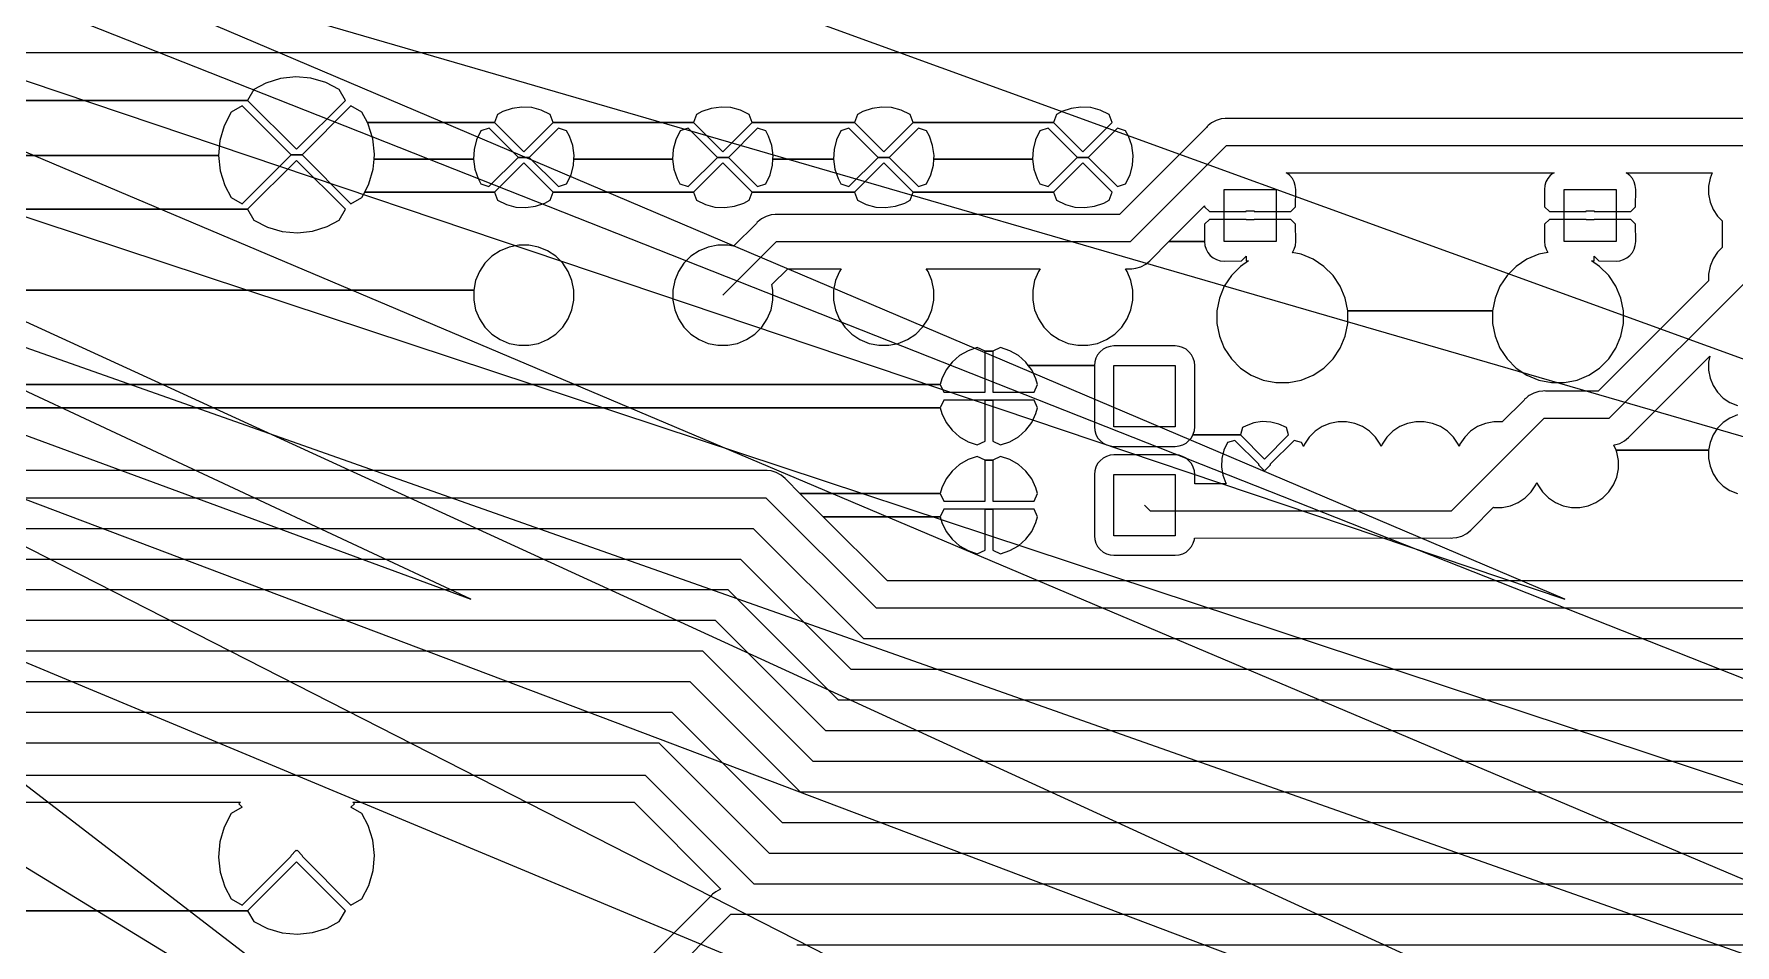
# Model space of a CAD drawing. Extents: x -29462 to 42578, y -23213 to 32194.
# Drawn here: x 27750 to 33920, y -11683 to -8379 of the extents above; entities that cross this region are included whole.
import ezdxf

# ---------------------------------------------------------------- set-up
doc = ezdxf.new("R2010")
doc.units = 0

msp = doc.modelspace()

# ---------------------------------------------------------------- linework, layer by layer
at = {"layer": 'Layer 1'}
for p, q in [((29333.71, -10428.88), (8065.38, -488.988)), ((37800.32, -13074.713), (8065.38, -488.988)), ((39916.99, -13074.713), (8065.38, -488.988)), ((32244.07, -12545.546), (8594.55, -488.988)), ((33302.46, -10428.88), (9917.46, -488.988)), ((29598.24, -12545.546), (13886.2, -488.988)), ((35683.65, -13074.713), (9388.3, -1018.16)), ((37800.37, -10958.046), (10446.6, -1018.15)), ((6520.94, -2033.48), (29333.71, -10428.88)), ((6520.94, -2033.48), (37800.32, -13074.713)), ((6520.94, -2033.48), (39916.99, -13074.713)), ((7050.11, -2033.48), (32244.07, -12545.546)), ((8373.03, -2033.48), (33302.46, -10428.88)), ((12341.8, -2033.48), (29598.24, -12545.546)), ((7843.86, -2562.65), (35683.65, -13074.713)), ((8902.19, -2562.65), (37800.37, -10958.046)), ((4253.88, -8446.25), (38628, -8446.25)), ((28591.0229, -8557.04443), (28547.5607, -8580.35593)), ((28644.0806, -8540.36513), (28591.0229, -8557.04443)), ((28699.1139, -8534.3538), (28644.0806, -8540.36513)), ((28754.4294, -8539.1798), (28699.1139, -8534.3538)), ((28807.7694, -8554.7302), (28754.4294, -8539.1798)), ((28856.876, -8580.356), (28807.7694, -8554.7302)), ((28524.7007, -8619.97993), (17672.2, -8619.98)), ((17672.21, -8619.98), (28524.7, -8619.98)), ((28524.7, -8619.98), (28702.218, -8797.385)), ((28547.5607, -8580.35593), (28524.7007, -8619.97993)), ((28702.218, -8797.385), (28879.736, -8619.98)), ((28879.736, -8619.98), (28856.876, -8580.356)), ((28465.1717, -8662.6276), (28439.4895, -8711.8189)), ((28504.965, -8639.937), (28465.1717, -8662.6276)), ((28682.2, -8817.37), (28504.965, -8639.937)), ((28899.5689, -8639.9328), (28722.3339, -8817.3658)), ((28939.3622, -8662.6234), (28899.5689, -8639.9328)), ((28959.4, -8700.3), (28939.3622, -8662.6234)), ((29430.9113, -8670.92068), (29420.1869, -8700.29998)), ((29450.1024, -8660.59138), (29430.9113, -8670.92068)), ((29483.969, -8648.90738), (29450.1024, -8660.59138)), ((29519.529, -8644.05316), (29483.969, -8648.90738)), ((29555.089, -8646.19805), (29519.529, -8644.05316)), ((29589.8023, -8655.2856), (29555.089, -8646.19805)), ((29621.9756, -8670.9207), (29589.8023, -8655.2856)), ((29632.7, -8700.3), (29621.9756, -8670.9207)), ((30153.2113, -8670.92068), (30142.4869, -8700.29998)), ((30172.4024, -8660.59138), (30153.2113, -8670.92068)), ((30206.269, -8648.90738), (30172.4024, -8660.59138)), ((30241.829, -8644.05316), (30206.269, -8648.90738)), ((30277.389, -8646.19805), (30241.829, -8644.05316)), ((30312.1023, -8655.2856), (30277.389, -8646.19805)), ((30344.2756, -8670.9207), (30312.1023, -8655.2856)), ((30355, -8700.3), (30344.2756, -8670.9207)), ((30736.5113, -8670.92068), (30725.7869, -8700.29998)), ((30755.7024, -8660.59138), (30736.5113, -8670.92068)), ((30789.569, -8648.90738), (30755.7024, -8660.59138)), ((30825.129, -8644.05316), (30789.569, -8648.90738)), ((30860.689, -8646.19805), (30825.129, -8644.05316)), ((30895.4023, -8655.2856), (30860.689, -8646.19805)), ((30927.5756, -8670.9207), (30895.4023, -8655.2856)), ((30938.3, -8700.3), (30927.5756, -8670.9207)), ((31458.7243, -8670.92068), (31447.9999, -8700.29998)), ((31477.9154, -8660.59138), (31458.7243, -8670.92068)), ((31511.782, -8648.90738), (31477.9154, -8660.59138)), ((31547.342, -8644.05316), (31511.782, -8648.90738)), ((31582.902, -8646.19805), (31547.342, -8644.05316)), ((31617.6153, -8655.2856), (31582.902, -8646.19805)), ((31649.7886, -8670.9207), (31617.6153, -8655.2856)), ((31660.513, -8700.3), (31649.7886, -8670.9207)), ((32037.58, -8692.79555), (32023.7511, -8700.30266)), ((32056.2067, -8687.17933), (32037.58, -8692.79555)), ((32070.6, -8685.74), (32056.2067, -8687.17933)), ((32070.60446, -8685.74), (32070.6, -8685.74)), ((32075.40223, -8685.260223), (32070.60446, -8685.74)), ((32080.2, -8685.74), (32075.40223, -8685.260223)), ((34044.70446, -8685.74), (32080.2, -8685.74)), ((28439.4895, -8711.8189), (28423.9673, -8765.1024)), ((28959.32891, -8700.30589), (29420.2, -8700.3)), ((28962.43335, -8706.289), (28959.32891, -8700.30589)), ((29420.1869, -8700.29998), (28959.4, -8700.3)), ((28979.08445, -8759.2056), (28962.43335, -8706.289)), ((28985.29333, -8814.3518), (28979.08445, -8759.2056)), ((29370.8509, -8730.8998), (29355.3287, -8763.1013)), ((29400.202, -8720.26), (29370.8509, -8730.8998)), ((29506.6, -8826.46), (29400.202, -8720.26)), ((29420.2, -8700.3), (29526.315, -8806.5)), ((29526.315, -8806.5), (29632.713, -8700.3)), ((29652.502266, -8720.259), (29546.387266, -8826.459)), ((30142.4869, -8700.29998), (29632.7, -8700.3)), ((29632.713, -8700.3), (30142.4, -8700.3)), ((29681.853366, -8730.8988), (29652.502266, -8720.259)), ((29692.295566, -8750.231), (29681.853366, -8730.8988)), ((29703.866666, -8784.0694), (29692.295566, -8750.231)), ((30093.0509, -8730.8998), (30077.5287, -8763.1013)), ((30122.402, -8720.26), (30093.0509, -8730.8998)), ((30228.8, -8826.46), (30122.402, -8720.26)), ((30142.4, -8700.3), (30248.515, -8806.5)), ((30248.515, -8806.5), (30354.913, -8700.3)), ((30374.702266, -8720.259), (30268.587266, -8826.459)), ((30354.913, -8700.3), (30725.8, -8700.3)), ((30725.7869, -8700.29998), (30355, -8700.3)), ((30404.053366, -8730.8988), (30374.702266, -8720.259)), ((30414.495566, -8750.231), (30404.053366, -8730.8988)), ((30426.066666, -8784.0694), (30414.495566, -8750.231)), ((30676.4509, -8730.8998), (30660.9287, -8763.1013)), ((30705.802, -8720.26), (30676.4509, -8730.8998)), ((30812.2, -8826.46), (30705.802, -8720.26)), ((30725.8, -8700.3), (30831.915, -8806.5)), ((30831.915, -8806.5), (30938.313, -8700.3)), ((30958.102266, -8720.259), (30851.987266, -8826.459)), ((31447.9999, -8700.29998), (30938.3, -8700.3)), ((30938.313, -8700.3), (31448, -8700.3)), ((30987.453366, -8730.8988), (30958.102266, -8720.259)), ((30997.895566, -8750.231), (30987.453366, -8730.8988)), ((31009.466666, -8784.0694), (30997.895566, -8750.231)), ((31398.6509, -8730.8998), (31383.1287, -8763.1013)), ((31428.002, -8720.26), (31398.6509, -8730.8998)), ((31534.4, -8826.46), (31428.002, -8720.26)), ((31448, -8700.3), (31554.115, -8806.5)), ((31554.115, -8806.5), (31660.513, -8700.3)), ((31680.31498, -8720.2597), (31574.19998, -8826.4597)), ((31709.66608, -8730.8995), (31680.31498, -8720.2597)), ((32002.52667, -8717.96977), (31686.72067, -9033.69177)), ((31720.10828, -8750.2317), (31709.66608, -8730.8995)), ((31731.67938, -8784.0701), (31720.10828, -8750.2317)), ((32005.63111, -8714.21622), (32002.52667, -8717.96977)), ((32009.3, -8711.14), (32005.63111, -8714.21622)), ((32009.35776, -8711.13999), (32009.3, -8711.14)), ((32020.64666, -8701.91133), (32009.35776, -8711.13999)), ((32023.7511, -8700.30266), (32020.64666, -8701.91133)), ((28419.16953, -8820.3615), (17777.3, -8820.36)), ((17777.3229, -8820.3618), (28419.2, -8820.36)), ((28423.9673, -8765.1024), (28419.16953, -8820.3615)), ((28419.2, -8820.36), (28425.12666, -8875.5062)), ((28504.99546, -8994.7731), (28682.23046, -8817.3681)), ((28722.3339, -8817.3658), (28682.2, -8817.37)), ((28682.23046, -8817.3681), (28722.3, -8817.37)), ((28722.3, -8817.37), (28899.535, -8994.775)), ((28983.6, -8833.43), (28985.29333, -8814.3518)), ((29346.2976, -8797.7017), (29344.03982, -8833.431)), ((29355.3287, -8763.1013), (29346.2976, -8797.7017)), ((29708.946666, -8819.5165), (29703.866666, -8784.0694)), ((29708.1, -8833.43), (29708.946666, -8819.5165)), ((30068.4976, -8797.7017), (30066.23982, -8833.431)), ((30077.5287, -8763.1013), (30068.4976, -8797.7017)), ((30431.146666, -8819.5165), (30426.066666, -8784.0694)), ((30430.3, -8833.43), (30431.146666, -8819.5165)), ((30651.8976, -8797.7017), (30649.63982, -8833.431)), ((30660.9287, -8763.1013), (30651.8976, -8797.7017)), ((31014.546666, -8819.5165), (31009.466666, -8784.0694)), ((31013.7, -8833.43), (31014.546666, -8819.5165)), ((31374.0976, -8797.7017), (31371.83982, -8833.431)), ((31383.1287, -8763.1013), (31374.0976, -8797.7017)), ((31727.4, -9131.99), (32075.38, -8784.01)), ((31736.75938, -8819.5172), (31731.67938, -8784.0701)), ((31734.5016, -8855.2465), (31736.75938, -8819.5172)), ((32075.4, -8784.01), (34049.5, -8784.01)), ((28425.12666, -8875.5062), (28442.05996, -8928.4228)), ((28702.2173, -8837.32497), (28524.6993, -9014.72997)), ((28879.7353, -9014.72997), (28702.2173, -8837.32497)), ((28964.74, -8922.8938), (28980.5444, -8869.6385)), ((28980.5444, -8869.6385), (28983.64884, -8833.4294)), ((29344.03982, -8833.431), (28983.6, -8833.43)), ((28983.64884, -8833.4294), (29344, -8833.43)), ((29344, -8833.43), (29348.79777, -8868.8771)), ((29348.79777, -8868.8771), (29360.65107, -8902.7155)), ((29400.16217, -8932.6593), (29506.56017, -8826.4593)), ((29526.302, -8846.44), (29420.187, -8952.64)), ((29506.56017, -8826.4593), (29546.4, -8826.46)), ((29546.387266, -8826.459), (29506.6, -8826.46)), ((29632.7, -8952.64), (29526.302, -8846.44)), ((29546.4, -8826.46), (29652.515, -8932.66)), ((29697.6705, -8889.8469), (29706.7016, -8855.2465)), ((29706.7016, -8855.2465), (29708.11271, -8833.4307)), ((30066.23982, -8833.431), (29708.1, -8833.43)), ((29708.11271, -8833.4307), (30066.2, -8833.43)), ((30066.2, -8833.43), (30070.99777, -8868.8771)), ((30070.99777, -8868.8771), (30082.85107, -8902.7155)), ((30122.36217, -8932.6593), (30228.76017, -8826.4593)), ((30248.602, -8846.44), (30142.487, -8952.64)), ((30228.76017, -8826.4593), (30268.6, -8826.46)), ((30268.587266, -8826.459), (30228.8, -8826.46)), ((30355, -8952.64), (30248.602, -8846.44)), ((30268.6, -8826.46), (30374.715, -8932.66)), ((30419.8705, -8889.8469), (30428.9016, -8855.2465)), ((30428.9016, -8855.2465), (30430.31271, -8833.4307)), ((30649.63982, -8833.431), (30430.3, -8833.43)), ((30430.31271, -8833.4307), (30649.6, -8833.43)), ((30649.6, -8833.43), (30654.39777, -8868.8771)), ((30654.39777, -8868.8771), (30666.25107, -8902.7155)), ((30705.76217, -8932.6593), (30812.16017, -8826.4593)), ((30831.902, -8846.44), (30725.787, -8952.64)), ((30812.16017, -8826.4593), (30851.9, -8826.46)), ((30851.987266, -8826.459), (30812.2, -8826.46)), ((30938.3, -8952.64), (30831.902, -8846.44)), ((30851.9, -8826.46), (30958.015, -8932.66)), ((31003.1705, -8889.8469), (31012.2016, -8855.2465)), ((31012.2016, -8855.2465), (31013.61271, -8833.4307)), ((31013.61271, -8833.4307), (31371.8, -8833.43)), ((31371.83982, -8833.431), (31013.7, -8833.43)), ((31371.8, -8833.43), (31376.59777, -8868.8771)), ((31376.59777, -8868.8771), (31388.45107, -8902.7155)), ((31427.96217, -8932.6593), (31534.36017, -8826.4593)), ((31554.1151, -8846.44002), (31448.0001, -8952.64002)), ((31534.36017, -8826.4593), (31574.2, -8826.46)), ((31574.19998, -8826.4597), (31534.4, -8826.46)), ((31660.5131, -8952.64002), (31554.1151, -8846.44002)), ((31574.2, -8826.46), (31680.315, -8932.66)), ((31725.4705, -8889.8469), (31734.5016, -8855.2465)), ((32292.131194, -8882.42115), (33263.5, -8882.42)), ((32294.953414, -8883.97337), (32292.131194, -8882.42115)), ((32305.677814, -8892.7787), (32294.953414, -8883.97337)), ((33260.67778, -8883.97222), (33249.67108, -8892.77755)), ((33263.5, -8882.42), (33260.67778, -8883.97222)), ((33525.431194, -8882.42115), (33837.6, -8882.42)), ((33528.253414, -8883.97337), (33525.431194, -8882.42115)), ((33538.977814, -8892.7787), (33528.253414, -8883.97337)), ((33837.6, -8882.42), (33829.69778, -8901.9215)), ((28442.05996, -8928.4228), (28465.20216, -8972.0825)), ((28949.5, -8952.64), (28964.74, -8922.8938)), ((29360.65107, -8902.7155), (29370.81107, -8922.0195)), ((29370.81107, -8922.0195), (29400.16217, -8932.6593)), ((29652.515, -8932.66), (29681.8661, -8922.0202)), ((29681.8661, -8922.0202), (29697.6705, -8889.8469)), ((30082.85107, -8902.7155), (30093.01107, -8922.0195)), ((30093.01107, -8922.0195), (30122.36217, -8932.6593)), ((30374.715, -8932.66), (30404.0661, -8922.0202)), ((30404.0661, -8922.0202), (30419.8705, -8889.8469)), ((30666.25107, -8902.7155), (30676.41107, -8922.0195)), ((30676.41107, -8922.0195), (30705.76217, -8932.6593)), ((30958.015, -8932.66), (30987.3661, -8922.0202)), ((30987.3661, -8922.0202), (31003.1705, -8889.8469)), ((31388.45107, -8902.7155), (31398.61107, -8922.0195)), ((31398.61107, -8922.0195), (31427.96217, -8932.6593)), ((31680.315, -8932.66), (31709.6661, -8922.0202)), ((31709.6661, -8922.0202), (31725.4705, -8889.8469)), ((32066.6, -9131.79), (32066.6, -8942.9)), ((32066.6, -8942.9), (32255.4, -8942.9)), ((32255.4, -8942.9), (32255.4, -9131.79)), ((32314.426694, -8903.5314), (32305.677814, -8892.7787)), ((32320.917804, -8915.7798), (32314.426694, -8903.5314)), ((32325.151134, -8929.0725), (32320.917804, -8915.7798)), ((32326.562244, -8942.9014), (32325.151134, -8929.0725)), ((32325.9978, -9005.6111), (32326.562244, -8942.9014)), ((33230.47998, -8929.07135), (33229.06887, -8942.90025)), ((33229.06887, -8942.90025), (33229.351092, -9005.60995)), ((33234.43109, -8915.77865), (33230.47998, -8929.07135)), ((33240.9222, -8903.53025), (33234.43109, -8915.77865)), ((33249.67108, -8892.77755), (33240.9222, -8903.53025)), ((33299.9, -9131.79), (33299.9, -8942.9)), ((33299.9, -8942.9), (33488.7, -8942.9)), ((33488.7, -8942.9), (33488.7, -9131.79)), ((33547.726694, -8903.5314), (33538.977814, -8892.7787)), ((33554.500024, -8915.7798), (33547.726694, -8903.5314)), ((33558.451134, -8929.0725), (33554.500024, -8915.7798)), ((33559.862244, -8942.9014), (33558.451134, -8929.0725)), ((33559.2978, -9005.6111), (33559.862244, -8942.9014)), ((33823.77112, -8930.567), (33823.7, -8959.81)), ((33829.69778, -8901.9215), (33823.77112, -8930.567)), ((28465.20216, -8972.0825), (28504.99546, -8994.7731)), ((28899.535, -8994.775), (28939.3283, -8972.0844)), ((28939.3283, -8972.0844), (28949.4883, -8952.6393)), ((28949.4883, -8952.6393), (29420.2, -8952.64)), ((29420.187, -8952.64), (28949.5, -8952.64)), ((29420.2, -8952.64), (29430.9244, -8981.9911)), ((29430.9244, -8981.9911), (29463.0977, -8997.6544)), ((29463.0977, -8997.6544), (29497.5288, -9006.74195)), ((29497.5288, -9006.74195), (29533.371, -9008.88684)), ((29533.371, -9008.88684), (29568.931, -9004.03262)), ((29568.931, -9004.03262), (29602.5154, -8992.34862)), ((29602.5154, -8992.34862), (29621.9887, -8981.99112)), ((29621.9887, -8981.99112), (29632.7131, -8952.64002)), ((30142.487, -8952.64), (29632.7, -8952.64)), ((29632.7131, -8952.64002), (30142.4, -8952.64)), ((30142.4, -8952.64), (30153.1244, -8981.9911)), ((30153.1244, -8981.9911), (30185.2977, -8997.6544)), ((30185.2977, -8997.6544), (30219.7288, -9006.74195)), ((30219.7288, -9006.74195), (30255.571, -9008.88684)), ((30255.571, -9008.88684), (30291.131, -9004.03262)), ((30291.131, -9004.03262), (30324.7154, -8992.34862)), ((30324.7154, -8992.34862), (30344.1887, -8981.99112)), ((30344.1887, -8981.99112), (30354.9131, -8952.64002)), ((30354.9131, -8952.64002), (30725.8, -8952.64)), ((30725.787, -8952.64), (30355, -8952.64)), ((30725.8, -8952.64), (30736.5244, -8981.9911)), ((30736.5244, -8981.9911), (30768.6977, -8997.6544)), ((30768.6977, -8997.6544), (30803.1288, -9006.74195)), ((30803.1288, -9006.74195), (30838.971, -9008.88684)), ((30838.971, -9008.88684), (30874.531, -9004.03262)), ((30874.531, -9004.03262), (30908.1154, -8992.34862)), ((30908.1154, -8992.34862), (30927.5887, -8981.99112)), ((30927.5887, -8981.99112), (30938.3131, -8952.64002)), ((31448.0001, -8952.64002), (30938.3, -8952.64)), ((30938.3131, -8952.64002), (31448, -8952.64)), ((31448, -8952.64), (31458.7244, -8981.9911)), ((31458.7244, -8981.9911), (31490.8977, -8997.6544)), ((31490.8977, -8997.6544), (31525.3288, -9006.74195)), ((31525.3288, -9006.74195), (31561.171, -9008.88684)), ((31561.171, -9008.88684), (31596.731, -9004.03262)), ((31596.731, -9004.03262), (31630.3154, -8992.34862)), ((31630.3154, -8992.34862), (31649.7887, -8981.99112)), ((31649.7887, -8981.99112), (31660.5131, -8952.64002)), ((31866.8, -9131.79), (31996.058, -9002.532)), ((31996.058, -9002.532), (31996.1, -9005.61)), ((31996.1, -9005.61), (32013.88, -9023.2489)), ((32308.5, -9023.25), (32325.9978, -9005.6111)), ((33229.351092, -9005.60995), (33247.131092, -9023.24885)), ((33541.8, -9023.25), (33559.2978, -9005.6111)), ((33823.7, -8959.81), (33829.62666, -8988.4555)), ((33829.62666, -8988.4555), (33840.63336, -9015.4641)), ((28524.6993, -9014.72997), (17672.2, -9014.73)), ((17672.2094, -9014.72997), (28524.7, -9014.73)), ((28524.7, -9014.73), (28547.56, -9054.354)), ((28547.56, -9054.354), (28596.6666, -9079.9798)), ((28813.4131, -9077.69377), (28856.8753, -9054.35397)), ((28856.8753, -9054.35397), (28879.7353, -9014.72997)), ((30370.22667, -9065.88977), (30287.25337, -9148.89127)), ((30373.33111, -9062.16444), (30370.22667, -9065.88977)), ((30377, -9059.06), (30373.33111, -9062.16444)), ((30377.0111, -9059.06044), (30377, -9059.06)), ((30388.3, -9049.86), (30377.0111, -9059.06044)), ((30405.18, -9040.74555), (30388.2467, -9049.86132)), ((30388.2467, -9049.86132), (30388.3, -9049.86)), ((30388.3, -9049.86), (30388.3, -9049.86)), ((30423.8067, -9035.10111), (30405.18, -9040.74555)), ((30438.2, -9033.69), (30423.8067, -9035.10111)), ((30438.20446, -9033.69), (30438.2, -9033.69)), ((30443.00223, -9033.210223), (30438.20446, -9033.69)), ((30447.8, -9033.69), (30443.00223, -9033.210223)), ((31686.72067, -9033.69177), (30447.8, -9033.69)), ((31996.12, -9069.1089), (31995.837778, -9131.7904)), ((32013.9, -9051.47), (31996.12, -9069.1089)), ((32013.88, -9023.2489), (32147.1, -9023.25)), ((32147.1, -9051.47), (32013.9, -9051.47)), ((32147.1, -9023.25), (32147.1, -9021.02)), ((32147.1, -9021.02), (32175.3, -9021.02)), ((32147.1, -9053.7), (32147.1, -9051.47)), ((32175.3, -9053.7), (32147.1, -9053.7)), ((32175.3, -9021.02), (32175.3, -9023.25)), ((32175.3, -9023.25), (32308.5, -9023.25)), ((32308.513398, -9051.476637), (32175.3, -9051.47)), ((32175.3, -9051.47), (32175.3, -9053.7)), ((32326.011198, -9069.115537), (32308.513398, -9051.476637)), ((32326.575642, -9131.797037), (32326.011198, -9069.115537)), ((33229.42, -9069.1089), (33229.137778, -9131.7904)), ((33247.2, -9051.47), (33229.42, -9069.1089)), ((33247.131092, -9023.24885), (33380.4, -9023.25)), ((33380.4, -9051.47), (33247.2, -9051.47)), ((33380.4, -9023.25), (33380.4, -9021.02)), ((33380.4, -9021.02), (33408.6, -9021.02)), ((33380.4, -9053.7), (33380.4, -9051.47)), ((33408.6, -9053.7), (33380.4, -9053.7)), ((33408.6, -9021.02), (33408.6, -9023.25)), ((33408.6, -9023.25), (33541.8, -9023.25)), ((33541.808786, -9051.472946), (33408.6, -9051.47)), ((33408.6, -9051.47), (33408.6, -9053.7)), ((33559.306586, -9069.111846), (33541.808786, -9051.472946)), ((33559.87103, -9131.793346), (33559.306586, -9069.111846)), ((33840.63336, -9015.4641), (33857.00226, -9039.7634)), ((33857.00226, -9039.7634), (33873.93556, -9056.6403)), ((33873.93556, -9056.6403), (33874, -9153.19)), ((28596.6666, -9079.9798), (28650.0066, -9095.5302)), ((28650.0066, -9095.5302), (28705.3221, -9100.38442)), ((28705.3221, -9100.38442), (28760.3554, -9094.34487)), ((28760.3554, -9094.34487), (28813.4131, -9077.69377)), ((31800.51544, -9198.13843), (31866.83764, -9131.78803)), ((31995.837778, -9131.7904), (31866.8, -9131.79)), ((31866.83764, -9131.78803), (31995.8, -9131.79)), ((31995.8, -9131.79), (31997.21111, -9145.6189)), ((32255.4, -9131.79), (32066.6, -9131.79)), ((32325.164532, -9145.625937), (32326.575642, -9131.797037)), ((33229.137778, -9131.7904), (33230.548888, -9145.6193)), ((33488.7, -9131.79), (33299.9, -9131.79)), ((33558.45992, -9145.622246), (33559.87103, -9131.793346)), ((29410.6689, -9185.35528), (29385.2689, -9210.67058)), ((29440.3022, -9165.48688), (29410.6689, -9185.35528)), ((29473.3222, -9151.77088), (29440.3022, -9165.48688)), ((29508.6, -9144.8), (29473.3222, -9151.77088)), ((29544.41115, -9144.80662), (29508.6, -9144.8)), ((29579.40665, -9151.7775), (29544.41115, -9144.80662)), ((29612.42665, -9165.4935), (29579.40665, -9151.7775)), ((29642.34215, -9185.3619), (29612.42665, -9165.4935)), ((29667.45995, -9210.6772), (29642.34215, -9185.3619)), ((30132.869, -9185.35528), (30107.469, -9210.67058)), ((30162.5023, -9165.48688), (30132.869, -9185.35528)), ((30195.8045, -9151.77088), (30162.5023, -9165.48688)), ((30230.8, -9144.8), (30195.8045, -9151.77088)), ((30266.65117, -9144.79905), (30230.8, -9144.8)), ((30248.6, -9326.44), (30443.051, -9131.989)), ((30287.25337, -9148.89127), (30266.65117, -9144.79905)), ((30443, -9131.99), (31727.4, -9131.99)), ((31997.21111, -9145.6189), (32001.16222, -9158.9398)), ((32001.16222, -9158.9398), (32007.65333, -9171.1882)), ((32007.65333, -9171.1882), (32016.40221, -9181.9409)), ((32016.40221, -9181.9409), (32027.12661, -9190.74623)), ((32027.12661, -9190.74623), (32039.54441, -9197.29378)), ((32129.29101, -9202.345554), (32147.07101, -9184.706654)), ((32147.07101, -9184.706654), (32147.1, -9202.35)), ((32314.15787, -9171.61857), (32314.440092, -9171.195237)), ((32346.89567, -9178.1379), (32314.15787, -9171.61857)), ((32314.440092, -9171.195237), (32320.931202, -9158.946837)), ((32320.931202, -9158.946837), (32325.164532, -9145.625937)), ((32390.07567, -9196.0308), (32346.89567, -9178.1379)), ((33208.53553, -9178.131263), (33165.35553, -9196.024163)), ((33241.27333, -9171.611933), (33208.53553, -9178.131263)), ((33230.548888, -9145.6193), (33234.499998, -9158.9402)), ((33234.499998, -9158.9402), (33240.991108, -9171.1886)), ((33240.991108, -9171.1886), (33241.27333, -9171.611933)), ((33408.6, -9202.35), (33408.6, -9184.71)), ((33408.6, -9184.71), (33426.0978, -9202.3489)), ((33516.1267, -9197.297126), (33528.2622, -9190.749576)), ((33528.2622, -9190.749576), (33538.9866, -9181.944246)), ((33538.9866, -9181.944246), (33547.73548, -9171.191546)), ((33547.73548, -9171.191546), (33554.50881, -9158.943146)), ((33554.50881, -9158.943146), (33558.45992, -9145.622246)), ((33857.0667, -9170.0951), (33840.6978, -9194.3662)), ((33874, -9153.19), (33857.0667, -9170.0951)), ((29365.5134, -9240.41678), (29351.6845, -9273.46498)), ((29385.2689, -9210.67058), (29365.5134, -9240.41678)), ((29687.49775, -9240.4234), (29667.45995, -9210.6772)), ((29701.04445, -9273.4716), (29687.49775, -9240.4234)), ((30087.7135, -9240.41678), (30073.8846, -9273.46498)), ((30107.469, -9210.67058), (30087.7135, -9240.41678)), ((30426.06667, -9287.9778), (30483.92217, -9230.3481)), ((30483.92217, -9230.3481), (30677.8, -9230.34)), ((30671.02667, -9240.4153), (30657.19777, -9273.4635)), ((30677.8, -9230.34), (30671.02667, -9240.4153)), ((30986.32442, -9230.3481), (31400, -9230.34)), ((30993.09775, -9240.4234), (30986.32442, -9230.3481)), ((31006.64445, -9273.4716), (30993.09775, -9240.4234)), ((31393.22667, -9240.4153), (31379.39777, -9273.4635)), ((31400, -9230.34), (31393.22667, -9240.4153)), ((31708.52442, -9230.3481), (31722.6, -9230.34)), ((31715.29775, -9240.4234), (31708.52442, -9230.3481)), ((31728.84445, -9273.4716), (31715.29775, -9240.4234)), ((31722.6, -9230.34), (31727.39777, -9230.819777)), ((31727.39777, -9230.819777), (31732.47777, -9230.34)), ((31732.47777, -9230.34), (31732.5, -9230.34)), ((31732.5, -9230.34), (31746.8933, -9228.92889)), ((31746.8933, -9228.92889), (31765.2377, -9223.31267)), ((31765.2377, -9223.31267), (31782.4532, -9214.16868)), ((31782.4532, -9214.16868), (31797.411, -9201.89198)), ((31797.411, -9201.89198), (31800.51544, -9198.13843)), ((32039.54441, -9197.29378), (32052.80881, -9201.32955)), ((32052.80881, -9201.32955), (32066.63771, -9202.68422)), ((32066.63771, -9202.68422), (32129.29101, -9202.345554)), ((32093.4289, -9255.0409), (32067.4645, -9293.8746)), ((32126.4489, -9221.9927), (32093.4289, -9255.0409)), ((32155.8, -9202.35), (32126.4489, -9221.9927)), ((32147.1, -9202.35), (32155.8, -9202.35)), ((32429.02227, -9221.9952), (32390.07567, -9196.0308)), ((32462.04227, -9255.0434), (32429.02227, -9221.9952)), ((32488.00667, -9293.8771), (32462.04227, -9255.0434)), ((33093.38893, -9255.036763), (33067.42453, -9293.870463)), ((33126.69113, -9221.988563), (33093.38893, -9255.036763)), ((33165.35553, -9196.024163), (33126.69113, -9221.988563)), ((33399.5712, -9202.3525), (33408.6, -9202.35)), ((33428.9223, -9221.9952), (33399.5712, -9202.3525)), ((33426.0978, -9202.3489), (33488.7511, -9202.687566)), ((33461.9423, -9255.0434), (33428.9223, -9221.9952)), ((33487.9067, -9293.8771), (33461.9423, -9255.0434)), ((33488.7511, -9202.687566), (33502.58, -9201.332896)), ((33502.58, -9201.332896), (33516.1267, -9197.297126)), ((33823.76444, -9250.0203), (33823.7, -9273.89)), ((33829.6911, -9221.3748), (33823.76444, -9250.0203)), ((33840.6978, -9194.3662), (33829.6911, -9221.3748)), ((29344.91117, -9308.57338), (17095.9, -9308.58)), ((17095.9, -9308.58), (29344.9, -9308.58)), ((29344.9, -9308.58), (29344.9, -9344.36)), ((29351.6845, -9273.46498), (29344.91117, -9308.57338)), ((29708.1, -9308.58), (29701.04445, -9273.4716)), ((29708.08885, -9344.36662), (29708.1, -9308.58)), ((30067.11127, -9308.57338), (30067.1, -9344.36)), ((30073.8846, -9273.46498), (30067.11127, -9308.57338)), ((30430.3, -9308.58), (30426.06667, -9287.9778)), ((30430.28885, -9344.36662), (30430.3, -9308.58)), ((30650.42444, -9308.5719), (30650.4, -9344.36)), ((30657.19777, -9273.4635), (30650.42444, -9308.5719)), ((31013.7, -9308.58), (31006.64445, -9273.4716)), ((31013.68885, -9344.36662), (31013.7, -9308.58)), ((31372.62444, -9308.5719), (31372.6, -9344.36)), ((31379.39777, -9273.4635), (31372.62444, -9308.5719)), ((31735.9, -9308.58), (31728.84445, -9273.4716)), ((31735.88885, -9344.36662), (31735.9, -9308.58)), ((32067.4645, -9293.8746), (32049.6845, -9337.0546)), ((32505.78667, -9337.0571), (32488.00667, -9293.8771)), ((33067.42453, -9293.870463), (33049.64453, -9337.050463)), ((33823.7, -9273.89), (33423.227, -9674.363)), ((33463.9, -9772.63), (33972.182, -9264.63)), ((33505.9689, -9337.0571), (33487.9067, -9293.8771)), ((29344.9, -9344.36), (29351.67333, -9379.4684)), ((29701.0333, -9379.47502), (29708.08885, -9344.36662)), ((30067.1, -9344.36), (30073.87333, -9379.4684)), ((30423.2333, -9379.47502), (30430.28885, -9344.36662)), ((30650.4, -9344.36), (30657.17333, -9379.4684)), ((31006.6333, -9379.47502), (31013.68885, -9344.36662)), ((31372.6, -9344.36), (31379.37333, -9379.4684)), ((31728.8333, -9379.47502), (31735.88885, -9344.36662)), ((32049.6845, -9337.0546), (32040.6534, -9382.8875)), ((32515.1, -9382.89), (32505.78667, -9337.0571)), ((33049.64453, -9337.050463), (33040.61343, -9382.883363)), ((33515, -9382.89), (33505.9689, -9337.0571)), ((29351.67333, -9379.4684), (29365.50223, -9412.5166)), ((29365.50223, -9412.5166), (29385.25773, -9442.2628)), ((29667.4488, -9442.26942), (29687.4866, -9412.52322)), ((29687.4866, -9412.52322), (29701.0333, -9379.47502)), ((30073.87333, -9379.4684), (30087.70223, -9412.5166)), ((30087.70223, -9412.5166), (30107.45773, -9442.2628)), ((30389.6488, -9442.26942), (30409.6866, -9412.52322)), ((30409.6866, -9412.52322), (30423.2333, -9379.47502)), ((30657.17333, -9379.4684), (30671.00223, -9412.5166)), ((30671.00223, -9412.5166), (30690.75773, -9442.2628)), ((30973.0488, -9442.26942), (30993.0866, -9412.52322)), ((30993.0866, -9412.52322), (31006.6333, -9379.47502)), ((31379.37333, -9379.4684), (31393.20223, -9412.5166)), ((31393.20223, -9412.5166), (31412.95773, -9442.2628)), ((31695.2488, -9442.26942), (31715.2866, -9412.52322)), ((31715.2866, -9412.52322), (31728.8333, -9379.47502)), ((32040.6534, -9382.8875), (32040.7, -9429.62)), ((32040.7, -9429.62), (32049.7311, -9475.4529)), ((32505.811, -9475.45323), (32515.12433, -9429.62033)), ((33040.61343, -9382.883363), (32515.1, -9382.89)), ((32515.12433, -9429.62033), (32515.1, -9382.89)), ((32515.1, -9382.89), (33040.6, -9382.89)), ((33040.6, -9382.89), (33040.6, -9429.62)), ((33040.6, -9429.62), (33049.6311, -9475.4529)), ((33505.9932, -9475.45323), (33515.0243, -9429.62033)), ((33515.0243, -9429.62033), (33515, -9382.89)), ((29385.25773, -9442.2628), (29410.65773, -9467.5781)), ((29410.65773, -9467.5781), (29440.29103, -9487.4465)), ((29440.29103, -9487.4465), (29473.31103, -9501.1625)), ((29473.31103, -9501.1625), (29508.58883, -9508.13338)), ((29544.4, -9508.14), (29579.3955, -9501.16912)), ((29579.3955, -9501.16912), (29612.4155, -9487.45312)), ((29612.4155, -9487.45312), (29642.331, -9467.58472)), ((29642.331, -9467.58472), (29667.4488, -9442.26942)), ((30107.45773, -9442.2628), (30132.85773, -9467.5781)), ((30132.85773, -9467.5781), (30162.49103, -9487.4465)), ((30162.49103, -9487.4465), (30195.79323, -9501.1625)), ((30195.79323, -9501.1625), (30230.78873, -9508.13338)), ((30266.6, -9508.14), (30301.5955, -9501.16912)), ((30301.5955, -9501.16912), (30334.6155, -9487.45312)), ((30334.6155, -9487.45312), (30364.531, -9467.58472)), ((30364.531, -9467.58472), (30389.6488, -9442.26942)), ((30690.75773, -9442.2628), (30716.15773, -9467.5781)), ((30716.15773, -9467.5781), (30745.79103, -9487.4465)), ((30745.79103, -9487.4465), (30778.81103, -9501.1625)), ((30778.81103, -9501.1625), (30814.08873, -9508.13338)), ((30850, -9508.14), (30884.9955, -9501.16912)), ((30884.9955, -9501.16912), (30918.0155, -9487.45312)), ((30918.0155, -9487.45312), (30947.931, -9467.58472)), ((30947.931, -9467.58472), (30973.0488, -9442.26942)), ((31412.95773, -9442.2628), (31438.35773, -9467.5781)), ((31438.35773, -9467.5781), (31467.99103, -9487.4465)), ((31467.99103, -9487.4465), (31501.29323, -9501.1625)), ((31501.29323, -9501.1625), (31536.28873, -9508.13338)), ((31572.2, -9508.14), (31607.1955, -9501.16912)), ((31607.1955, -9501.16912), (31640.2155, -9487.45312)), ((31640.2155, -9487.45312), (31670.131, -9467.58472)), ((31670.131, -9467.58472), (31695.2488, -9442.26942)), ((32049.7311, -9475.4529), (32067.5111, -9518.6046)), ((32488.031, -9518.60493), (32505.811, -9475.45323)), ((33049.6311, -9475.4529), (33067.4111, -9518.6046)), ((33487.931, -9518.60493), (33505.9932, -9475.45323)), ((29508.58883, -9508.13338), (29544.4, -9508.14)), ((30230.78873, -9508.13338), (30266.6, -9508.14)), ((30814.08873, -9508.13338), (30850, -9508.14)), ((31107.0312, -9545.6453), (31080.5023, -9569.2673)), ((31137.7934, -9527.6395), (31107.0312, -9545.6453)), ((31171.3778, -9516.012), (31137.7934, -9527.6395)), ((31199.6, -9529.22), (31171.3778, -9516.012)), ((31227.88897, -9529.2178), (31199.6, -9529.22)), ((31199.6, -9678.57), (31199.6, -9529.22)), ((31199.6, -9529.22), (31227.9, -9529.22)), ((31256.11117, -9516.0098), (31227.88897, -9529.2178)), ((31227.9, -9529.22), (31227.9, -9678.57)), ((31289.69557, -9527.6373), (31256.11117, -9516.0098)), ((31320.45777, -9545.6431), (31289.69557, -9527.6373)), ((31346.98667, -9569.2651), (31320.45777, -9545.6431)), ((31536.28873, -9508.13338), (31572.2, -9508.14)), ((31601.52459, -9554.45264), (31597.57348, -9567.74534)), ((31608.0157, -9542.20424), (31601.52459, -9554.45264)), ((31617.0468, -9531.45154), (31608.0157, -9542.20424)), ((31627.7712, -9522.64621), (31617.0468, -9531.45154)), ((31639.9067, -9516.07044), (31627.7712, -9522.64621)), ((31653.1711, -9512.03467), (31639.9067, -9516.07044)), ((31667, -9510.68), (31653.1711, -9512.03467)), ((31889.36237, -9510.67576), (31667, -9510.68)), ((31903.19127, -9512.03043), (31889.36237, -9510.67576)), ((31916.45567, -9516.0662), (31903.19127, -9512.03043)), ((31928.59117, -9522.64197), (31916.45567, -9516.0662)), ((31939.31557, -9531.4473), (31928.59117, -9522.64197)), ((31948.34667, -9542.2), (31939.31557, -9531.4473)), ((31954.83778, -9554.4484), (31948.34667, -9542.2)), ((31958.78889, -9567.7411), (31954.83778, -9554.4484)), ((32067.5111, -9518.6046), (32093.4755, -9557.4666)), ((32093.4755, -9557.4666), (32126.4955, -9590.5148)), ((32429.0466, -9590.51513), (32462.0666, -9557.46693)), ((32462.0666, -9557.46693), (32488.031, -9518.60493)), ((33067.4111, -9518.6046), (33093.3755, -9557.4666)), ((33093.3755, -9557.4666), (33126.6777, -9590.5148)), ((33428.9466, -9590.51513), (33461.9666, -9557.46693)), ((33461.9666, -9557.46693), (33487.931, -9518.60493)), ((33536.96002, -9838.81554), (33828.21302, -9547.70354)), ((33828.21302, -9547.70354), (33823.69747, -9569.46284)), ((31058.7712, -9597.6588), (31043.249, -9629.691)), ((31080.5023, -9569.2673), (31058.7712, -9597.6588)), ((31356.3, -9581.57), (31346.98667, -9569.2651)), ((31596.16237, -9581.57424), (31356.3, -9581.57)), ((31356.31552, -9581.5703), (31596.2, -9581.57)), ((31368.73332, -9597.657), (31356.31552, -9581.5703)), ((31384.25552, -9629.6892), (31368.73332, -9597.657)), ((31597.57348, -9567.74534), (31596.16237, -9581.57424)), ((31596.2, -9581.57), (31596.2, -9803.79)), ((31667, -9803.79), (31667, -9581.57)), ((31667, -9581.57), (31889.4, -9581.57)), ((31889.4, -9581.57), (31889.4, -9803.79)), ((31960.2, -9581.57), (31958.78889, -9567.7411)), ((31960.27333, -9803.79487), (31960.2, -9581.57)), ((32126.4955, -9590.5148), (32165.4421, -9616.4792)), ((32165.4421, -9616.4792), (32208.6221, -9634.3439)), ((32346.92, -9634.34423), (32390.1, -9616.47953)), ((32390.1, -9616.47953), (32429.0466, -9590.51513)), ((33126.6777, -9590.5148), (33165.3421, -9616.4792)), ((33165.3421, -9616.4792), (33208.5221, -9634.3439)), ((33347.1022, -9634.34423), (33390.2822, -9616.47953)), ((33390.2822, -9616.47953), (33428.9466, -9590.51513)), ((33823.69747, -9569.46284), (33823.7, -9598.7)), ((33823.7, -9598.7), (33829.62666, -9627.3455)), ((17437.7, -9650.43), (31037.1, -9650.43)), ((31037.04012, -9650.4343), (17437.7, -9650.43)), ((31043.249, -9629.691), (31037.04012, -9650.4343)), ((31037.1, -9650.43), (31050.3644, -9678.5675)), ((31050.3644, -9678.5675), (31199.6, -9678.57)), ((31227.9, -9678.57), (31377.2, -9678.57)), ((31377.2, -9678.57), (31390.4644, -9650.4325)), ((31390.4644, -9650.4325), (31384.25552, -9629.6892)), ((32208.6221, -9634.3439), (32254.3421, -9643.45967)), ((32254.3421, -9643.45967), (32301.2, -9643.46)), ((32301.2, -9643.46), (32346.92, -9634.34423)), ((33190.18, -9681.38733), (33172.9645, -9690.53132)), ((33208.8067, -9675.77111), (33190.18, -9681.38733)), ((33208.5221, -9634.3439), (33254.5243, -9643.45967)), ((33223.2, -9674.36), (33208.8067, -9675.77111)), ((33223.20446, -9674.36), (33223.2, -9674.36)), ((33228.00223, -9673.880223), (33223.20446, -9674.36)), ((33232.8, -9674.36), (33228.00223, -9673.880223)), ((33423.227, -9674.363), (33232.8, -9674.36)), ((33254.5243, -9643.45967), (33301.1, -9643.46)), ((33301.1, -9643.46), (33347.1022, -9634.34423)), ((33829.62666, -9627.3455), (33840.63336, -9654.3259)), ((33840.63336, -9654.3259), (33857.00226, -9678.6252)), ((33857.00226, -9678.6252), (33877.60446, -9699.2839)), ((31037.0356, -9734.9558), (17522.2, -9734.96)), ((17522.232, -9734.962), (31037.1, -9734.96)), ((31050.3, -9706.79), (31037.0356, -9734.9558)), ((31037.1, -9734.96), (31043.30888, -9755.7033)), ((31199.6, -9706.79), (31050.3, -9706.79)), ((31199.65988, -9856.1743), (31199.6, -9706.79)), ((31199.6, -9706.79), (31227.9, -9706.79)), ((31227.9, -9706.79), (31199.6, -9706.79)), ((31377.19548, -9706.7899), (31227.9, -9706.79)), ((31227.9, -9706.79), (31227.9, -9856.17)), ((31390.45988, -9734.9557), (31377.19548, -9706.7899)), ((31384.251, -9755.699), (31390.45988, -9734.9557)), ((33155.12667, -9706.56977), (33075.82227, -9785.62017)), ((33157.94889, -9702.81622), (33155.12667, -9706.56977)), ((33161.9, -9699.74), (33157.94889, -9702.81622)), ((33161.95784, -9699.73176), (33161.9, -9699.74)), ((33169.86006, -9693.21243), (33161.95784, -9699.73176)), ((33172.9645, -9690.53132), (33169.86006, -9693.21243)), ((33877.60446, -9699.2839), (33901.87556, -9715.5399)), ((33901.87556, -9715.5399), (33928.96886, -9726.7159)), ((31043.30888, -9755.7033), (31058.83108, -9787.7355)), ((31058.83108, -9787.7355), (31080.56218, -9816.0988)), ((31346.9977, -9816.0945), (31368.7288, -9787.7312)), ((31368.7288, -9787.7312), (31384.251, -9755.699)), ((31596.2, -9803.79), (31597.61111, -9817.6189)), ((31889.4, -9803.79), (31667, -9803.79)), ((31958.86222, -9817.62377), (31960.27333, -9803.79487)), ((32133.51993, -9806.73), (32125.89994, -9833.4)), ((32146.21993, -9799.84378), (32133.51993, -9806.73)), ((32175.00653, -9789.48628), (32146.21993, -9799.84378)), ((32205.20433, -9784.91428), (32175.00653, -9789.48628)), ((32235.96653, -9786.35361), (32205.20433, -9784.91428)), ((32265.59983, -9793.7196), (32235.96653, -9786.35361)), ((32293.25763, -9806.73), (32265.59983, -9793.7196)), ((32300.5954, -9833.4), (32293.25763, -9806.73)), ((32421.98, -9803.14708), (32396.58, -9820.13688)), ((32450.2022, -9791.43488), (32421.98, -9803.14708)), ((32480.4, -9785.48), (32450.2022, -9791.43488)), ((32510.85795, -9785.48), (32480.4, -9785.48)), ((32540.77345, -9791.43488), (32510.85795, -9785.48)), ((32568.99565, -9803.14708), (32540.77345, -9791.43488)), ((32594.39565, -9820.13688), (32568.99565, -9803.14708)), ((32704.18, -9803.14708), (32678.78, -9820.13688)), ((32732.4022, -9791.43488), (32704.18, -9803.14708)), ((32762.6, -9785.48), (32732.4022, -9791.43488)), ((32793.05795, -9785.48), (32762.6, -9785.48)), ((32822.97345, -9791.43488), (32793.05795, -9785.48)), ((32851.19565, -9803.14708), (32822.97345, -9791.43488)), ((32876.59565, -9820.13688), (32851.19565, -9803.14708)), ((32986.38, -9803.14708), (32960.98, -9820.13688)), ((33014.6022, -9791.43488), (32986.38, -9803.14708)), ((33044.8, -9785.48), (33014.6022, -9791.43488)), ((33075.257826, -9785.479059), (33044.8, -9785.48)), ((33059.8, -9940.56), (33228.004, -9772.638)), ((33075.82227, -9785.62017), (33075.257826, -9785.479059)), ((33228, -9772.63), (33463.9, -9772.63)), ((33857.029, -9808.95338), (33840.6601, -9833.25268)), ((33877.6312, -9788.29468), (33857.029, -9808.95338)), ((33901.9023, -9772.06688), (33877.6312, -9788.29468)), ((33928.9956, -9760.89088), (33901.9023, -9772.06688)), ((31080.56218, -9816.0988), (31107.09108, -9839.749)), ((31107.09108, -9839.749), (31137.85328, -9857.7265)), ((31137.85328, -9857.7265), (31171.43768, -9869.3823)), ((31171.43768, -9869.3823), (31199.65988, -9856.1743)), ((31227.9, -9856.17), (31256.1222, -9869.378)), ((31256.1222, -9869.378), (31289.7066, -9857.7222)), ((31289.7066, -9857.7222), (31320.4688, -9839.7447)), ((31320.4688, -9839.7447), (31346.9977, -9816.0945)), ((31597.61111, -9817.6189), (31601.56222, -9830.9398)), ((31601.56222, -9830.9398), (31608.05333, -9843.1882)), ((31608.05333, -9843.1882), (31617.08443, -9853.9409)), ((31617.08443, -9853.9409), (31627.80883, -9862.74623)), ((31627.80883, -9862.74623), (31639.94433, -9869.29378)), ((31639.94433, -9869.29378), (31653.20873, -9873.32955)), ((31903.2289, -9873.33533), (31916.4933, -9869.29956)), ((31916.4933, -9869.29956), (31928.6288, -9862.75201)), ((31928.6288, -9862.75201), (31939.3532, -9853.94668)), ((31939.3532, -9853.94668), (31948.3843, -9843.19398)), ((31948.3843, -9843.19398), (31953.4643, -9833.40088)), ((31953.4643, -9833.40088), (32125.9, -9833.4)), ((31953.5, -9833.4), (31954.91111, -9830.94467)), ((32125.89994, -9833.4), (31953.5, -9833.4)), ((31954.91111, -9830.94467), (31958.86222, -9817.62377)), ((32079.362386, -9860.80513), (32066.380186, -9888.49113)), ((32106.173486, -9853.35447), (32079.362386, -9860.80513)), ((32193.380086, -9940.70217), (32106.173486, -9853.35447)), ((32125.9, -9833.4), (32213.3888, -9920.7477)), ((32213.3888, -9920.7477), (32300.5954, -9833.4)), ((32320.662266, -9853.35447), (32233.173466, -9940.70217)), ((32347.191166, -9860.80513), (32320.662266, -9853.35447)), ((32354.246716, -9873.70263), (32347.191166, -9860.80513)), ((32357.9156, -9867.15508), (32354.81116, -9875.14196)), ((32375.1311, -9841.75508), (32357.9156, -9867.15508)), ((32396.58, -9820.13688), (32375.1311, -9841.75508)), ((32616.12675, -9841.75508), (32594.39565, -9820.13688)), ((32633.06005, -9867.15508), (32616.12675, -9841.75508)), ((32636.72894, -9875.76285), (32633.06005, -9867.15508)), ((32640.1156, -9867.15508), (32636.72894, -9875.76285)), ((32657.3311, -9841.75508), (32640.1156, -9867.15508)), ((32678.78, -9820.13688), (32657.3311, -9841.75508)), ((32898.32675, -9841.75508), (32876.59565, -9820.13688)), ((32915.26005, -9867.15508), (32898.32675, -9841.75508)), ((32918.92894, -9875.76285), (32915.26005, -9867.15508)), ((32922.3156, -9867.15508), (32918.92894, -9875.76285)), ((32939.5311, -9841.75508), (32922.3156, -9867.15508)), ((32960.98, -9820.13688), (32939.5311, -9841.75508)), ((33480.79778, -9869.86), (33483.33778, -9869.606)), ((33488.7, -9888.91), (33480.79778, -9869.86)), ((33483.33778, -9869.606), (33501.96448, -9863.98978)), ((33501.96448, -9863.98978), (33518.89778, -9854.84579)), ((33518.89778, -9854.84579), (33533.85558, -9842.56909)), ((33533.85558, -9842.56909), (33536.96002, -9838.81554)), ((33829.6534, -9860.26128), (33823.72674, -9888.90678)), ((33840.6601, -9833.25268), (33829.6534, -9860.26128)), ((31137.7934, -9922.7495), (31107.0312, -9940.7553)), ((31171.3778, -9911.122), (31137.7934, -9922.7495)), ((31199.6, -9924.33), (31171.3778, -9911.122)), ((31199.6, -10073.7), (31199.6, -9924.33)), ((31199.6, -9924.33), (31227.9, -9924.33)), ((31227.90452, -9924.3482), (31199.6, -9924.33)), ((31227.9, -9924.33), (31227.9, -10073.7)), ((31256.12672, -9911.1402), (31227.90452, -9924.3482)), ((31289.71112, -9922.7677), (31256.12672, -9911.1402)), ((31320.47332, -9940.7735), (31289.71112, -9922.7677)), ((31617.0468, -9926.56154), (31608.0157, -9937.31424)), ((31627.7712, -9917.75621), (31617.0468, -9926.56154)), ((31639.9067, -9911.18044), (31627.7712, -9917.75621)), ((31653.1711, -9907.14467), (31639.9067, -9911.18044)), ((31667, -9905.79), (31653.1711, -9907.14467)), ((31653.20873, -9873.32955), (31667.03763, -9874.68422)), ((31889.36237, -9905.78576), (31667, -9905.79)), ((31667.03763, -9874.68422), (31889.4, -9874.69)), ((31903.19127, -9907.14043), (31889.36237, -9905.78576)), ((31889.4, -9874.69), (31903.2289, -9873.33533)), ((31916.45567, -9911.1762), (31903.19127, -9907.14043)), ((31928.59117, -9917.75197), (31916.45567, -9911.1762)), ((31939.31557, -9926.5573), (31928.59117, -9917.75197)), ((31948.34667, -9937.31), (31939.31557, -9926.5573)), ((32059.042416, -9918.15263), (32057.631306, -9948.68903)), ((32066.380186, -9888.49113), (32059.042416, -9918.15263)), ((32354.81116, -9875.14196), (32354.246716, -9873.70263)), ((33823.72674, -9888.90678), (33488.7, -9888.91)), ((33491.57334, -9895.3998), (33488.75112, -9888.90869)), ((33488.75112, -9888.90869), (33823.7, -9888.91)), ((33497.5, -9925.4), (33491.57334, -9895.3998)), ((33497.48206, -9955.94609), (33497.5, -9925.4)), ((33823.7, -9888.91), (33823.7, -9918.12)), ((33823.7, -9918.12), (33829.62666, -9946.7938)), ((30399.80446, -9962.63), (17749.9, -9962.63)), ((30404.60223, -9962.150223), (30399.80446, -9962.63)), ((30409.4, -9962.63), (30404.60223, -9962.150223)), ((30424.06016, -9963.99426), (30409.38466, -9962.58315)), ((30409.38466, -9962.58315), (30409.4, -9962.63)), ((30442.40456, -9969.6387), (30424.06016, -9963.99426)), ((30459.62006, -9978.75447), (30442.40456, -9969.6387)), ((30474.57786, -9991.05937), (30459.62006, -9978.75447)), ((30477.6823, -9994.7847), (30474.57786, -9991.05937)), ((30528.2, -10045.5), (30477.6823, -9994.7847)), ((31058.7712, -9992.7688), (31043.249, -10024.801)), ((31080.5023, -9964.3773), (31058.7712, -9992.7688)), ((31107.0312, -9940.7553), (31080.5023, -9964.3773)), ((31347.00222, -9964.3955), (31320.47332, -9940.7735)), ((31368.73332, -9992.787), (31347.00222, -9964.3955)), ((31384.25552, -10024.8192), (31368.73332, -9992.787)), ((31597.57348, -9962.85534), (31596.16237, -9976.68424)), ((31596.16237, -9976.68424), (31596.2, -10198.9)), ((31601.52459, -9949.56264), (31597.57348, -9962.85534)), ((31608.0157, -9937.31424), (31601.52459, -9949.56264)), ((31667, -10198.9), (31667, -9976.68)), ((31667, -9976.68), (31889.4, -9976.68)), ((31889.4, -9976.68), (31889.4, -10198.9)), ((31954.83778, -9949.5584), (31948.34667, -9937.31)), ((31958.78889, -9962.8511), (31954.83778, -9949.5584)), ((31960.2, -9976.68), (31958.78889, -9962.8511)), ((31960.2, -10010.4), (31960.2, -9976.68)), ((32057.631306, -9948.68903), (32062.146856, -9978.94323)), ((32062.146856, -9978.94323), (32072.589056, -10007.70163)), ((32191.686756, -9942.25439), (32193.380086, -9940.70217)), ((32211.724556, -9962.23569), (32191.686756, -9942.25439)), ((32213.417886, -9960.65525), (32211.724556, -9962.23569)), ((32214.828996, -9962.23569), (32213.417886, -9960.65525)), ((32234.866796, -9942.25439), (32214.828996, -9962.23569)), ((32233.173466, -9940.70217), (32234.866796, -9942.25439)), ((32891.8, -10108.5), (33059.722, -9940.578)), ((33479.7021, -10014.19669), (33491.5554, -9985.94629)), ((33491.5554, -9985.94629), (33497.48206, -9955.94609)), ((33829.62666, -9946.7938), (33840.63336, -9973.7742)), ((33840.63336, -9973.7742), (33857.00226, -9998.0735)), ((31037.04012, -10045.5443), (30528.2, -10045.5)), ((30528.2334, -10045.5745), (31037.1, -10045.5)), ((30612.9, -10130.1), (30528.2334, -10045.5745)), ((31043.249, -10024.801), (31037.04012, -10045.5443)), ((31037.1, -10045.5), (31050.3644, -10073.6375)), ((31377.2, -10073.7), (31390.4644, -10045.5625)), ((31390.4644, -10045.5625), (31384.25552, -10024.8192)), ((32074.000166, -10010.35452), (31960.2, -10010.4)), ((32072.589056, -10007.70163), (32074.000166, -10010.35452)), ((33158.8377, -10061.24309), (33180.5688, -10039.62489)), ((33180.5688, -10039.62489), (33197.5021, -10014.19669)), ((33197.5021, -10014.19669), (33201.17099, -10005.61714)), ((33201.17099, -10005.61714), (33204.55765, -10014.19669)), ((33204.55765, -10014.19669), (33221.77315, -10039.62489)), ((33221.77315, -10039.62489), (33243.22205, -10061.24309)), ((33441.0377, -10061.24309), (33462.7688, -10039.62489)), ((33462.7688, -10039.62489), (33479.7021, -10014.19669)), ((33857.00226, -9998.0735), (33877.60446, -10018.7322)), ((33877.60446, -10018.7322), (33901.87556, -10034.9882)), ((33901.87556, -10034.9882), (33928.96886, -10046.1642)), ((17709.1, -10060.8), (30404.6, -10060.8)), ((30404.6, -10060.8), (30804.509, -10460.709)), ((31050.3, -10101.9), (31037.0356, -10130.0658)), ((31199.6, -10101.9), (31050.3, -10101.9)), ((31050.3644, -10073.6375), (31199.6, -10073.7)), ((31199.65988, -10251.3143), (31199.6, -10101.9)), ((31199.6, -10101.9), (31227.9, -10101.9)), ((31227.9, -10101.9), (31199.6, -10101.9)), ((31227.9, -10073.7), (31377.2, -10073.7)), ((31227.9, -10101.9), (31227.9, -10251.3)), ((31377.19548, -10101.9199), (31227.9, -10101.9)), ((31390.45988, -10130.0857), (31377.19548, -10101.9199)), ((31778.2, -10087.6), (31799.0844, -10108.4844)), ((31799.1, -10108.5), (32891.8, -10108.5)), ((32964.91544, -10174.77023), (33043.93764, -10095.74803)), ((33043.93764, -10095.74803), (33044.784306, -10095.889141)), ((33044.784306, -10095.889141), (33075.3, -10095.9)), ((33075.3, -10095.9), (33105.2155, -10089.91689)), ((33105.2155, -10089.91689), (33133.4377, -10078.23289)), ((33133.4377, -10078.23289), (33158.8377, -10061.24309)), ((33243.22205, -10061.24309), (33268.62205, -10078.23289)), ((33268.62205, -10078.23289), (33296.84425, -10089.91689)), ((33296.84425, -10089.91689), (33327.04205, -10095.9)), ((33327.04205, -10095.9), (33357.5, -10095.9)), ((33357.5, -10095.9), (33387.4155, -10089.91689)), ((33387.4155, -10089.91689), (33415.6377, -10078.23289)), ((33415.6377, -10078.23289), (33441.0377, -10061.24309)), ((17662.9, -10172), (30358.6, -10172)), ((30358.6, -10172), (30758.509, -10571.909)), ((31037.0356, -10130.0658), (30612.9, -10130.1)), ((30845.5, -10362.6), (30612.949, -10130.049)), ((30612.949, -10130.049), (31037.1, -10130.1)), ((31037.1, -10130.1), (31043.30888, -10150.8433)), ((31043.30888, -10150.8433), (31058.83108, -10182.8755)), ((31368.7288, -10182.8612), (31384.251, -10150.829)), ((31384.251, -10150.829), (31390.45988, -10130.0857)), ((32946.8532, -10190.82868), (32961.811, -10178.52378)), ((32961.811, -10178.52378), (32964.91544, -10174.77023)), ((31058.83108, -10182.8755), (31080.56218, -10211.2388)), ((31080.56218, -10211.2388), (31107.09108, -10234.889)), ((31107.09108, -10234.889), (31137.85328, -10252.8665)), ((31289.7066, -10252.8522), (31320.4688, -10234.8747)), ((31320.4688, -10234.8747), (31346.9977, -10211.2245)), ((31346.9977, -10211.2245), (31368.7288, -10182.8612)), ((31596.2, -10198.9), (31597.61111, -10212.7289)), ((31597.61111, -10212.7289), (31601.56222, -10226.0498)), ((31601.56222, -10226.0498), (31608.05333, -10238.2982)), ((31608.05333, -10238.2982), (31617.08443, -10249.0509)), ((31889.4, -10198.9), (31667, -10198.9)), ((31939.3532, -10249.05668), (31948.3843, -10238.30398)), ((31948.3843, -10238.30398), (31954.87541, -10226.05558)), ((31954.87541, -10226.05558), (31958.82652, -10212.73468)), ((31958.82652, -10212.73468), (31959.390964, -10207.0338)), ((31959.390964, -10207.0338), (32887, -10207)), ((32887, -10207), (32891.79777, -10207.479777)), ((32891.79777, -10207.479777), (32896.87777, -10207)), ((32896.87777, -10207), (32896.9, -10207)), ((32896.9, -10207), (32911.2933, -10205.56067)), ((32911.2933, -10205.56067), (32929.6377, -10199.94445)), ((32929.6377, -10199.94445), (32946.8532, -10190.82868)), ((17616.9, -10283.2), (30312.6, -10283.2)), ((30312.6, -10283.2), (30712.509, -10683.109)), ((31137.85328, -10252.8665), (31171.43768, -10264.5223)), ((31171.43768, -10264.5223), (31199.65988, -10251.3143)), ((31227.9, -10251.3), (31256.1222, -10264.508)), ((31256.1222, -10264.508), (31289.7066, -10252.8522)), ((31617.08443, -10249.0509), (31627.80883, -10257.85623)), ((31627.80883, -10257.85623), (31639.94433, -10264.40378)), ((31639.94433, -10264.40378), (31653.20873, -10268.43955)), ((31653.20873, -10268.43955), (31667.03763, -10269.79422)), ((31667.03763, -10269.79422), (31889.4, -10269.8)), ((31889.4, -10269.8), (31903.2289, -10268.44533)), ((31903.2289, -10268.44533), (31916.4933, -10264.40956)), ((31916.4933, -10264.40956), (31928.6288, -10257.86201)), ((31928.6288, -10257.86201), (31939.3532, -10249.05668)), ((34560.10868, -10362.62095), (30845.5, -10362.6)), ((17570.9, -10394.1), (30266.6, -10394.1)), ((30266.6, -10394.1), (30666.509, -10794.291)), ((30804.5, -10460.7), (34600.7, -10460.7)), ((17522, -10505.3), (30220.3, -10505.3)), ((30220.3, -10505.3), (30620.491, -10905.209)), ((30758.5, -10571.9), (34771.7, -10571.9)), ((18883.5, -10616.5), (30174.3, -10616.5)), ((30174.3, -10616.5), (30574.491, -11016.409)), ((20888.9, -10727.4), (30128.3, -10727.4)), ((30128.3, -10727.4), (30528.491, -11127.591)), ((30712.5, -10683.1), (34943, -10683.1)), ((30666.5, -10794.3), (35114.1, -10794.3)), ((22894.7, -10838.6), (30063.4, -10838.6)), ((30063.4, -10838.6), (30463.591, -11238.509)), ((30620.5, -10905.2), (35567.3, -10905.2)), ((24900.2, -10949.8), (30016.6, -10949.8)), ((30016.6, -10949.8), (30416.509, -11349.709)), ((30574.5, -11016.4), (35864.2, -11016.4)), ((26899.7, -11066.6), (29966.9, -11066.6)), ((29966.9, -11066.6), (30360.882, -11460.864)), ((26940.674, -11165.126), (28498.2, -11165.1)), ((28498.2, -11165.1), (28492.27334, -11171.08311)), ((28912.21876, -11171.08311), (28906.2921, -11165.1)), ((28906.2921, -11165.1), (29926.3, -11165.1)), ((29926.3, -11165.1), (30241.26, -11480.229)), ((30528.5, -11127.6), (36035.2, -11127.6)), ((28465.18004, -11206.47371), (28439.49784, -11255.66501)), ((28504.97334, -11183.78311), (28465.18004, -11206.47371)), ((28492.27334, -11171.08311), (28504.97334, -11183.78311)), ((28899.51876, -11183.78311), (28912.21876, -11171.08311)), ((28939.31206, -11206.47371), (28899.51876, -11183.78311)), ((28962.45426, -11250.13341), (28939.31206, -11206.47371)), ((28439.49784, -11255.66501), (28423.97564, -11308.92031)), ((28979.10536, -11303.05001), (28962.45426, -11250.13341)), ((30463.6, -11238.5), (36206.3, -11238.5)), ((28423.97564, -11308.92031), (28419.17787, -11364.20761)), ((28680.79722, -11359.63549), (28700.55272, -11339.68239)), ((28700.55272, -11339.68239), (28702.24605, -11341.23461)), ((28702.24605, -11341.23461), (28703.93938, -11339.68239)), ((28703.93938, -11339.68239), (28723.69488, -11359.63549)), ((28985.31424, -11358.19621), (28979.10536, -11303.05001)), ((30416.5, -11349.7), (36377.6, -11349.7)), ((28419.17787, -11364.20761), (28425.10453, -11419.35381)), ((28504.97333, -11538.62071), (28682.20833, -11361.18771)), ((28702.2173, -11381.16699), (28524.6993, -11558.59999)), ((28682.20833, -11361.18771), (28680.79722, -11359.63549)), ((28879.7353, -11558.59999), (28702.2173, -11381.16699)), ((28723.69488, -11359.63549), (28722.28377, -11361.18771)), ((28722.28377, -11361.18771), (28899.51877, -11538.62071)), ((28964.71207, -11466.73881), (28980.51647, -11413.45531)), ((28980.51647, -11413.45531), (28985.31424, -11358.19621)), ((28425.10453, -11419.35381), (28442.03783, -11472.27041)), ((28442.03783, -11472.27041), (28465.18003, -11515.93011)), ((28939.31207, -11515.93011), (28964.71207, -11466.73881)), ((30360.9, -11460.9), (36548.6, -11460.9)), ((28465.18003, -11515.93011), (28504.97333, -11538.62071)), ((28899.51877, -11538.62071), (28939.31207, -11515.93011)), ((30204.52667, -11505.92977), (29888.15567, -11822.32877)), ((30207.63111, -11502.17622), (30204.52667, -11505.92977)), ((30211.3, -11499.1), (30207.63111, -11502.17622)), ((30211.34447, -11499.08143), (30211.3, -11499.1)), ((30222.63337, -11489.88099), (30211.34447, -11499.08143)), ((30239.56667, -11480.737), (30222.63337, -11489.88099)), ((30241.26, -11480.229), (30239.56667, -11480.737)), ((26547.192, -11558.636), (28524.7, -11558.6)), ((28524.6993, -11558.59999), (26547.2, -11558.6)), ((28524.7, -11558.6), (28547.56, -11598.1957)), ((28547.56, -11598.1957), (28596.6666, -11623.8497)), ((28813.4131, -11621.53549), (28856.8753, -11598.19569)), ((28856.8753, -11598.19569), (28879.7353, -11558.59999)), ((29928.8, -11920.6), (30277.344, -11571.774)), ((30277.3, -11571.8), (36719.6, -11571.8)), ((28596.6666, -11623.8497), (28650.0066, -11639.3719)), ((28650.0066, -11639.3719), (28705.3221, -11644.22612)), ((28705.3221, -11644.22612), (28760.3554, -11638.21479)), ((28760.3554, -11638.21479), (28813.4131, -11621.53549)), ((30516.7, -11683), (36916.6, -11683))]:
    msp.add_line(p, q, dxfattribs=at)

doc.saveas('drawing.dxf')
